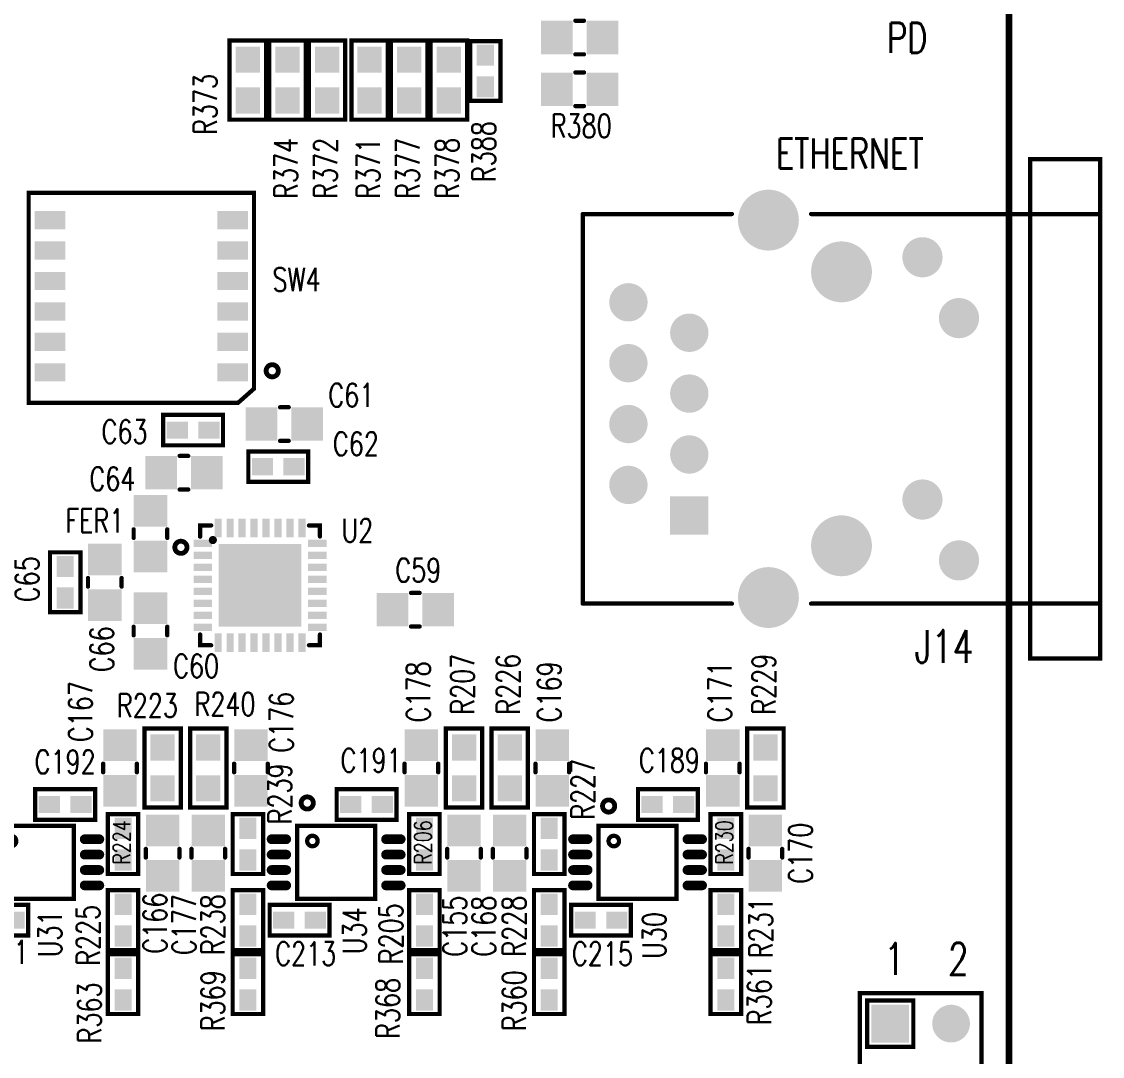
# Model space of a CAD drawing. Extents: x -3908 to 11948, y -2965 to 7442.
# Drawn here: x 3178 to 4954, y 2046 to 3746 of the extents above; entities that cross this region are included whole.
import ezdxf
from ezdxf.enums import TextEntityAlignment as Align

# ---------------------------------------------------------------- set-up
doc = ezdxf.new("R2010")
doc.units = 0
doc.header["$MEASUREMENT"] = 0
doc.layers.get('0').update_dxf_attribs({"linetype": 'CONTINUOUS'})
for name, color, linetype in [('2D_LINE_26', 7, 'CONTINUOUS'), ('BOARD_OUTLINE_00', 7, 'CONTINUOUS'), ('PADS_TOP', 9, 'CONTINUOUS'), ('PADS_XR_27', 7, 'CONTINUOUS'), ('PART_NAME_01', 7, 'CONTINUOUS'), ('PART_NAME_27', 7, 'CONTINUOUS'), ('PART_TOP_2DLINE_00', 7, 'CONTINUOUS'), ('PART_TOP_2DLINE_01', 7, 'CONTINUOUS'), ('TEXT_26', 7, 'CONTINUOUS')]:
    doc.layers.add(name, color=color, linetype=linetype)
doc.styles.add('W5', font='simplex', dxfattribs={"width": 0.75})
doc.styles.add('W7', font='simplex', dxfattribs={"width": 0.75})
doc.styles.add('W8', font='simplex', dxfattribs={"width": 0.75})

# ---------------------------------------------------------------- blocks, each defined once
blk = doc.blocks.new('BOARD_167')
at = {"layer": 'BOARD_OUTLINE_00', "const_width": 11.1}
blk.add_lwpolyline([(0, 165), (0, 7495), (5000, 7495), (5000, 165)], close=True, dxfattribs=at)
blk = doc.blocks.new('DRAWING_230')
at = {"layer": '2D_LINE_26', "const_width": 8}
blk.add_lwpolyline([(10, 0, 1), (-10, 0, 1)], format="xyb", close=True, dxfattribs=at)
blk = doc.blocks.new('DRAWING_526')
at = {"layer": '2D_LINE_26', "const_width": 8}
blk.add_lwpolyline([(10, 0, 1), (-10, 0, 1)], format="xyb", close=True, dxfattribs=at)
blk = doc.blocks.new('DRAWING_527')
at = {"layer": '2D_LINE_26', "const_width": 8}
blk.add_lwpolyline([(10, 0, 1), (-10, 0, 1)], format="xyb", close=True, dxfattribs=at)
blk = doc.blocks.new('DRAWING_529')
at = {"layer": '2D_LINE_26', "const_width": 8}
blk.add_lwpolyline([(10, 0, 1), (-10, 0, 1)], format="xyb", close=True, dxfattribs=at)
blk = doc.blocks.new('SMOOTH_7')
at = {"const_width": 3.5}
blk.add_lwpolyline([(-1.75, 0, 1), (1.75, 0, 1)], format="xyb", close=True, dxfattribs=at)
blk = doc.blocks.new('PART_BODY_TOP_339')
at = {"layer": 'PART_TOP_2DLINE_01', "const_width": 7}
for points in [[(-98.4, 79.9), (-98.4, 98.4), (-80.3, 98.4)], [(80.3, 98.4), (98.4, 98.4), (98.4, 80.3)], [(-80.3, -98.4), (-98.4, -98.4), (-98.4, -80.7)], [(98.4, -80.7), (98.4, -98.4), (80.3, -98.4)]]:
    blk.add_lwpolyline(points, dxfattribs=at)
blk.add_lwpolyline([(-74.4, 74.4, 1), (-80.7, 74.4, 1)], format="xyb", close=True, dxfattribs=at)
at = {"layer": 'PART_TOP_2DLINE_01'}
for p in [(-98.4, 98.4), (-80.3, 98.4), (80.3, 98.4), (98.4, 98.4), (-98.4, 79.9), (98.4, 80.3), (-98.4, -80.7), (98.4, -80.7), (-98.4, -98.4), (-80.3, -98.4), (80.3, -98.4), (98.4, -98.4)]:
    blk.add_blockref('SMOOTH_7', p, dxfattribs=at)
blk = doc.blocks.new('PAD_57')
at = {"const_width": 11.8}
blk.add_lwpolyline([(-11.8, 0), (11.8, 0)], dxfattribs=at)
blk = doc.blocks.new('PAD_58')
at = {"const_width": 11.8}
blk.add_lwpolyline([(-15.3, 0), (15.3, 0)], dxfattribs=at)
blk = doc.blocks.new('STK_TOP_89')
at = {"layer": 'PADS_TOP'}
blk.add_blockref('PAD_58', (0, 0), dxfattribs=at)
at = {"layer": 'PADS_XR_27'}
blk.add_blockref('PAD_57', (0, 0), dxfattribs=at)
blk = doc.blocks.new('STK_TOP_90')
at = {"layer": 'PADS_TOP', "rotation": 90}
blk.add_blockref('PAD_58', (0, 0), dxfattribs=at)
at = {"layer": 'PADS_XR_27', "rotation": 90}
blk.add_blockref('PAD_57', (0, 0), dxfattribs=at)
blk = doc.blocks.new('PAD_60')
at = {"const_width": 135.8}
blk.add_lwpolyline([(-67.9, 0), (67.9, 0)], dxfattribs=at)
blk = doc.blocks.new('STK_TOP_91')
at = {"layer": 'PADS_TOP'}
blk.add_blockref('PAD_60', (0, 0), dxfattribs=at)
blk = doc.blocks.new('SYM_TOP_65')
for name, p in [('STK_TOP_90', (-68.9, 94)), ('STK_TOP_90', (-49.2, 94)), ('STK_TOP_90', (-29.5, 94)), ('STK_TOP_90', (-9.8, 94)), ('STK_TOP_90', (9.8, 94)), ('STK_TOP_90', (29.5, 94)), ('STK_TOP_90', (49.2, 94)), ('STK_TOP_90', (68.9, 94)), ('PART_BODY_TOP_339', (0, 0)), ('STK_TOP_89', (-94, 68.9)), ('STK_TOP_89', (94, 68.9)), ('STK_TOP_91', (0, 0)), ('STK_TOP_89', (-94, 49.2)), ('STK_TOP_89', (94, 49.2)), ('STK_TOP_89', (-94, 29.5)), ('STK_TOP_89', (94, 29.5)), ('STK_TOP_89', (-94, 9.8)), ('STK_TOP_89', (94, 9.8)), ('STK_TOP_89', (-94, -9.8)), ('STK_TOP_89', (94, -9.8)), ('STK_TOP_89', (-94, -29.5)), ('STK_TOP_89', (94, -29.5)), ('STK_TOP_89', (-94, -49.2)), ('STK_TOP_89', (94, -49.2)), ('STK_TOP_89', (-94, -68.9)), ('STK_TOP_89', (94, -68.9)), ('STK_TOP_90', (-68.9, -94)), ('STK_TOP_90', (-49.2, -94)), ('STK_TOP_90', (-29.5, -94)), ('STK_TOP_90', (-9.8, -94)), ('STK_TOP_90', (9.8, -94)), ('STK_TOP_90', (29.5, -94)), ('STK_TOP_90', (49.2, -94)), ('STK_TOP_90', (68.9, -94))]:
    blk.add_blockref(name, p)
blk = doc.blocks.new('PART_TOP_52')
blk.add_blockref('SYM_TOP_65', (0, 0))
at = {"layer": 'PART_NAME_01', "style": 'W5', "width": 0.75}
blk.add_text('U2', height=38.5, dxfattribs=at).set_placement((160, 90), align=Align.MIDDLE_CENTER)
blk = doc.blocks.new('PART_BODY_TOP_342')
at = {"layer": 'PART_TOP_2DLINE_00', "const_width": 7}
blk.add_lwpolyline([(-60, 64), (60, 64), (60, -64), (-60, -64)], close=True, dxfattribs=at)
blk.add_lwpolyline([(-43.6, -39, 1), (-26.4, -39, 1)], format="xyb", close=True, dxfattribs=at)
at = {"layer": 'PART_TOP_2DLINE_00'}
for p in [(-60, 64), (60, 64), (-60, -64), (60, -64)]:
    blk.add_blockref('SMOOTH_7', p, dxfattribs=at)
blk = doc.blocks.new('PAD_62')
at = {"const_width": 8}
blk.add_lwpolyline([(-12, -4), (12, -4, 1), (12, 4), (-12, 4, 1)], format="xyb", close=True, dxfattribs=at)
blk = doc.blocks.new('STK_TOP_94')
at = {"layer": 'PADS_TOP', "rotation": 90}
blk.add_blockref('PAD_62', (0, 0), dxfattribs=at)
blk = doc.blocks.new('SYM_TOP_68')
for name, p in [('STK_TOP_94', (-37.95, 94)), ('STK_TOP_94', (-12.65, 94)), ('STK_TOP_94', (12.65, 94)), ('STK_TOP_94', (37.95, 94)), ('PART_BODY_TOP_342', (0, 0)), ('STK_TOP_94', (-37.95, -94)), ('STK_TOP_94', (-12.65, -94)), ('STK_TOP_94', (12.65, -94)), ('STK_TOP_94', (37.95, -94))]:
    blk.add_blockref(name, p)
blk = doc.blocks.new('PART_TOP_113')
blk.add_blockref('SYM_TOP_68', (0, 0))
at = {"layer": 'PART_NAME_01', "style": 'W5', "width": 0.75}
blk.add_text('U30', height=38.5, rotation=180, dxfattribs=at).set_placement((120, 27.5), align=Align.MIDDLE_CENTER)
blk = doc.blocks.new('PART_TOP_114')
blk.add_blockref('SYM_TOP_68', (0, 0))
at = {"layer": 'PART_NAME_01', "style": 'W5', "width": 0.75}
blk.add_text('U31', height=38.5, rotation=180, dxfattribs=at).set_placement((117.5, 25), align=Align.MIDDLE_CENTER)
blk = doc.blocks.new('PART_TOP_117')
blk.add_blockref('SYM_TOP_68', (0, 0))
at = {"layer": 'PART_NAME_01', "style": 'W5', "width": 0.75}
blk.add_text('U34', height=38.5, rotation=180, dxfattribs=at).set_placement((112.5, 30), align=Align.MIDDLE_CENTER)
blk = doc.blocks.new('PART_BODY_TOP_405')
at = {"layer": 'PART_TOP_2DLINE_01', "const_width": 7}
blk.add_lwpolyline([(-49.2, 25), (49.2, 25), (49.2, -25), (-49.2, -25)], close=True, dxfattribs=at)
at = {"layer": 'PART_TOP_2DLINE_01'}
for p in [(-49.2, 25), (49.2, 25), (-49.2, -25), (49.2, -25)]:
    blk.add_blockref('SMOOTH_7', p, dxfattribs=at)
blk = doc.blocks.new('PAD_101')
at = {"const_width": 28}
blk.add_lwpolyline([(-17.5, 0), (17.5, 0)], dxfattribs=at)
blk = doc.blocks.new('STK_TOP_168')
at = {"layer": 'PADS_TOP'}
blk.add_blockref('PAD_101', (0, 0), dxfattribs=at)
at = {"layer": 'PADS_XR_27'}
blk.add_blockref('PAD_101', (0, 0), dxfattribs=at)
blk = doc.blocks.new('SYM_TOP_131')
for name, p in [('PART_BODY_TOP_405', (0, 0)), ('STK_TOP_168', (-26, 0)), ('STK_TOP_168', (26, 0))]:
    blk.add_blockref(name, p)
blk = doc.blocks.new('PART_TOP_175')
blk.add_blockref('SYM_TOP_131', (0, 0))
at = {"layer": 'PART_NAME_01', "style": 'W5', "width": 0.75}
blk.add_text('C62', height=38.5, dxfattribs=at).set_placement((127.5, 37.5), align=Align.MIDDLE_CENTER)
blk = doc.blocks.new('PART_TOP_176')
blk.add_blockref('SYM_TOP_131', (0, 0))
at = {"layer": 'PART_NAME_01', "style": 'W5', "width": 0.75}
blk.add_text('C63', height=38.5, rotation=180, dxfattribs=at).set_placement((112.5, 2.5), align=Align.MIDDLE_CENTER)
blk = doc.blocks.new('PART_TOP_177')
blk.add_blockref('SYM_TOP_131', (0, 0))
at = {"layer": 'PART_NAME_01', "style": 'W5', "width": 0.75}
blk.add_text('C65', height=38.5, rotation=180, dxfattribs=at).set_placement((-5, -62.5), align=Align.MIDDLE_CENTER)
blk = doc.blocks.new('PART_TOP_272')
blk.add_blockref('SYM_TOP_131', (0, 0))
at = {"layer": 'PART_NAME_01', "style": 'W5', "width": 0.75}
blk.add_text('R205', height=38.5, dxfattribs=at).set_placement((-22.5, 55), align=Align.MIDDLE_CENTER)
blk = doc.blocks.new('PART_TOP_273')
blk.add_blockref('SYM_TOP_131', (0, 0))
at = {"layer": 'PART_NAME_27', "style": 'W5', "width": 0.75}
blk.add_text('R206', height=28, dxfattribs=at).set_placement((2.5, 2.5), align=Align.MIDDLE_CENTER)
blk = doc.blocks.new('PART_TOP_282')
blk.add_blockref('SYM_TOP_131', (0, 0))
at = {"layer": 'PART_NAME_27', "style": 'W5', "width": 0.75}
blk.add_text('R224', height=28, dxfattribs=at).set_placement((2.5, 2.5), align=Align.MIDDLE_CENTER)
blk = doc.blocks.new('PART_TOP_283')
blk.add_blockref('SYM_TOP_131', (0, 0))
at = {"layer": 'PART_NAME_01', "style": 'W5', "width": 0.75}
blk.add_text('R225', height=38.5, dxfattribs=at).set_placement((-25, 57.5), align=Align.MIDDLE_CENTER)
blk = doc.blocks.new('PART_TOP_284')
blk.add_blockref('SYM_TOP_131', (0, 0))
at = {"layer": 'PART_NAME_01', "style": 'W5', "width": 0.75}
blk.add_text('R227', height=38.5, dxfattribs=at).set_placement((90, -55), align=Align.MIDDLE_CENTER)
blk = doc.blocks.new('PART_TOP_285')
blk.add_blockref('SYM_TOP_131', (0, 0))
at = {"layer": 'PART_NAME_01', "style": 'W5', "width": 0.75}
blk.add_text('R228', height=38.5, dxfattribs=at).set_placement((-10, 57.5), align=Align.MIDDLE_CENTER)
blk = doc.blocks.new('PART_TOP_286')
blk.add_blockref('SYM_TOP_131', (0, 0))
at = {"layer": 'PART_NAME_27', "style": 'W5', "width": 0.75}
blk.add_text('R230', height=28, dxfattribs=at).set_placement((2.5, 2.5), align=Align.MIDDLE_CENTER)
blk = doc.blocks.new('PART_TOP_287')
blk.add_blockref('SYM_TOP_131', (0, 0))
at = {"layer": 'PART_NAME_01', "style": 'W5', "width": 0.75}
blk.add_text('R231', height=38.5, dxfattribs=at).set_placement((-12.5, -57.5), align=Align.MIDDLE_CENTER)
blk = doc.blocks.new('PART_TOP_292')
blk.add_blockref('SYM_TOP_131', (0, 0))
at = {"layer": 'PART_NAME_01', "style": 'W5', "width": 0.75}
blk.add_text('R238', height=38.5, dxfattribs=at).set_placement((-7.5, 57.5), align=Align.MIDDLE_CENTER)
blk = doc.blocks.new('PART_TOP_293')
blk.add_blockref('SYM_TOP_131', (0, 0))
at = {"layer": 'PART_NAME_01', "style": 'W5', "width": 0.75}
blk.add_text('R239', height=38.5, dxfattribs=at).set_placement((82.5, -52.5), align=Align.MIDDLE_CENTER)
blk = doc.blocks.new('PART_TOP_304')
blk.add_blockref('SYM_TOP_131', (0, 0))
at = {"layer": 'PART_NAME_01', "style": 'W5', "width": 0.75}
blk.add_text('C189', height=38.5, rotation=180, dxfattribs=at).set_placement((-2.5, -72.5), align=Align.MIDDLE_CENTER)
blk = doc.blocks.new('PART_TOP_306')
blk.add_blockref('SYM_TOP_131', (0, 0))
at = {"layer": 'PART_NAME_01', "style": 'W5', "width": 0.75}
blk.add_text('C191', height=38.5, rotation=180, dxfattribs=at).set_placement((-7.5, -72.5), align=Align.MIDDLE_CENTER)
blk = doc.blocks.new('PART_TOP_307')
blk.add_blockref('SYM_TOP_131', (0, 0))
at = {"layer": 'PART_NAME_01', "style": 'W5', "width": 0.75}
blk.add_text('C192', height=38.5, rotation=180, dxfattribs=at).set_placement((0, -70), align=Align.MIDDLE_CENTER)
blk = doc.blocks.new('PART_BODY_TOP_437')
at = {"layer": 'PART_TOP_2DLINE_01', "const_width": 7}
for points in [[(-7.1, 27.6), (7.1, 27.6)], [(-7.1, -27.6), (7.1, -27.6)]]:
    blk.add_lwpolyline(points, dxfattribs=at)
at = {"layer": 'PART_TOP_2DLINE_01'}
for p in [(-7.1, 27.6), (7.1, 27.6), (-7.1, -27.6), (7.1, -27.6)]:
    blk.add_blockref('SMOOTH_7', p, dxfattribs=at)
blk = doc.blocks.new('PAD_110')
at = {"const_width": 52}
blk.add_lwpolyline([(-27.5, 0), (27.5, 0)], dxfattribs=at)
blk = doc.blocks.new('STK_TOP_48')
at = {"layer": 'PADS_TOP', "rotation": 90}
blk.add_blockref('PAD_110', (0, 0), dxfattribs=at)
blk = doc.blocks.new('SYM_TOP_143')
for name, p in [('STK_TOP_48', (-37.4, 0)), ('STK_TOP_48', (37.4, 0)), ('PART_BODY_TOP_437', (0, 0))]:
    blk.add_blockref(name, p)
blk = doc.blocks.new('PART_TOP_408')
blk.add_blockref('SYM_TOP_143', (0, 0))
at = {"layer": 'PART_NAME_01', "style": 'W5', "width": 0.75}
blk.add_text('C59', height=38.5, dxfattribs=at).set_placement((5, 65), align=Align.MIDDLE_CENTER)
blk = doc.blocks.new('PART_TOP_409')
blk.add_blockref('SYM_TOP_143', (0, 0))
at = {"layer": 'PART_NAME_01', "style": 'W5', "width": 0.75}
blk.add_text('C60', height=38.5, rotation=90, dxfattribs=at).set_placement((57.5, 75), align=Align.MIDDLE_CENTER)
blk = doc.blocks.new('PART_TOP_410')
blk.add_blockref('SYM_TOP_143', (0, 0))
at = {"layer": 'PART_NAME_01', "style": 'W5', "width": 0.75}
blk.add_text('C61', height=38.5, dxfattribs=at).set_placement((110, 47.5), align=Align.MIDDLE_CENTER)
blk = doc.blocks.new('PART_TOP_411')
blk.add_blockref('SYM_TOP_143', (0, 0))
at = {"layer": 'PART_NAME_01', "style": 'W5', "width": 0.75}
blk.add_text('C64', height=38.5, rotation=180, dxfattribs=at).set_placement((117.5, 10), align=Align.MIDDLE_CENTER)
blk = doc.blocks.new('PART_TOP_412')
blk.add_blockref('SYM_TOP_143', (0, 0))
at = {"layer": 'PART_NAME_01', "style": 'W5', "width": 0.75}
blk.add_text('C66', height=38.5, rotation=180, dxfattribs=at).set_placement((110, -5), align=Align.MIDDLE_CENTER)
blk = doc.blocks.new('PART_TOP_475')
blk.add_blockref('SYM_TOP_143', (0, 0))
at = {"layer": 'PART_NAME_01', "style": 'W5', "width": 0.75}
blk.add_text('C155', height=38.5, dxfattribs=at).set_placement((-120, 15), align=Align.MIDDLE_CENTER)
blk = doc.blocks.new('PART_TOP_486')
blk.add_blockref('SYM_TOP_143', (0, 0))
at = {"layer": 'PART_NAME_01', "style": 'W5', "width": 0.75}
blk.add_text('C166', height=38.5, dxfattribs=at).set_placement((-115, 12.5), align=Align.MIDDLE_CENTER)
blk = doc.blocks.new('PART_TOP_487')
blk.add_blockref('SYM_TOP_143', (0, 0))
at = {"layer": 'PART_NAME_01', "style": 'W5', "width": 0.75}
blk.add_text('C167', height=38.5, rotation=180, dxfattribs=at).set_placement((-92.5, -65), align=Align.MIDDLE_CENTER)
blk = doc.blocks.new('PART_TOP_488')
blk.add_blockref('SYM_TOP_143', (0, 0))
at = {"layer": 'PART_NAME_01', "style": 'W5', "width": 0.75}
blk.add_text('C168', height=38.5, dxfattribs=at).set_placement((-120, 42.5), align=Align.MIDDLE_CENTER)
blk = doc.blocks.new('PART_TOP_489')
blk.add_blockref('SYM_TOP_143', (0, 0))
at = {"layer": 'PART_NAME_01', "style": 'W5', "width": 0.75}
blk.add_text('C169', height=38.5, rotation=180, dxfattribs=at).set_placement((-125, -5), align=Align.MIDDLE_CENTER)
blk = doc.blocks.new('PART_TOP_490')
blk.add_blockref('SYM_TOP_143', (0, 0))
at = {"layer": 'PART_NAME_01', "style": 'W5', "width": 0.75}
blk.add_text('C170', height=38.5, dxfattribs=at).set_placement((0, -57.5), align=Align.MIDDLE_CENTER)
blk = doc.blocks.new('PART_TOP_491')
blk.add_blockref('SYM_TOP_143', (0, 0))
at = {"layer": 'PART_NAME_01', "style": 'W5', "width": 0.75}
blk.add_text('C171', height=38.5, rotation=180, dxfattribs=at).set_placement((-125, -5), align=Align.MIDDLE_CENTER)
blk = doc.blocks.new('PART_TOP_496')
blk.add_blockref('SYM_TOP_143', (0, 0))
at = {"layer": 'PART_NAME_01', "style": 'W5', "width": 0.75}
blk.add_text('C176', height=38.5, rotation=180, dxfattribs=at).set_placement((-75, 50), align=Align.MIDDLE_CENTER)
blk = doc.blocks.new('PART_TOP_497')
blk.add_blockref('SYM_TOP_143', (0, 0))
at = {"layer": 'PART_NAME_01', "style": 'W5', "width": 0.75}
blk.add_text('C177', height=38.5, dxfattribs=at).set_placement((-117.5, 40), align=Align.MIDDLE_CENTER)
blk = doc.blocks.new('PART_TOP_498')
blk.add_blockref('SYM_TOP_143', (0, 0))
at = {"layer": 'PART_NAME_01', "style": 'W5', "width": 0.75}
blk.add_text('C178', height=38.5, rotation=180, dxfattribs=at).set_placement((-125, -5), align=Align.MIDDLE_CENTER)
blk = doc.blocks.new('PART_BODY_TOP_436')
at = {"layer": 'PART_TOP_2DLINE_01', "const_width": 7}
blk.add_lwpolyline([(-65, 30), (65, 30), (65, -30), (-65, -30)], close=True, dxfattribs=at)
at = {"layer": 'PART_TOP_2DLINE_01'}
for p in [(-65, 30), (65, 30), (-65, -30), (65, -30)]:
    blk.add_blockref('SMOOTH_7', p, dxfattribs=at)
blk = doc.blocks.new('PAD_106')
at = {"const_width": 40}
blk.add_lwpolyline([(-21.5, 0), (21.5, 0)], dxfattribs=at)
blk = doc.blocks.new('STK_TOP_53')
at = {"layer": 'PADS_TOP'}
blk.add_blockref('PAD_106', (0, 0), dxfattribs=at)
blk = doc.blocks.new('SYM_TOP_142')
for name, p in [('STK_TOP_53', (-33.5, 0)), ('PART_BODY_TOP_436', (0, 0)), ('STK_TOP_53', (33.5, 0))]:
    blk.add_blockref(name, p)
blk = doc.blocks.new('PART_TOP_499')
blk.add_blockref('SYM_TOP_142', (0, 0))
at = {"layer": 'PART_NAME_01', "style": 'W5', "width": 0.75}
blk.add_text('R207', height=38.5, dxfattribs=at).set_placement((137.5, 2.5), align=Align.MIDDLE_CENTER)
blk = doc.blocks.new('PART_TOP_505')
blk.add_blockref('SYM_TOP_142', (0, 0))
at = {"layer": 'PART_NAME_01', "style": 'W5', "width": 0.75}
blk.add_text('R223', height=38.5, rotation=270, dxfattribs=at).set_placement((102.5, 25), align=Align.MIDDLE_CENTER)
blk = doc.blocks.new('PART_TOP_506')
blk.add_blockref('SYM_TOP_142', (0, 0))
at = {"layer": 'PART_NAME_01', "style": 'W5', "width": 0.75}
blk.add_text('R226', height=38.5, dxfattribs=at).set_placement((137.5, 2.5), align=Align.MIDDLE_CENTER)
blk = doc.blocks.new('PART_TOP_507')
blk.add_blockref('SYM_TOP_142', (0, 0))
at = {"layer": 'PART_NAME_01', "style": 'W5', "width": 0.75}
blk.add_text('R229', height=38.5, dxfattribs=at).set_placement((137.5, 2.5), align=Align.MIDDLE_CENTER)
blk = doc.blocks.new('PART_TOP_510')
blk.add_blockref('SYM_TOP_142', (0, 0))
at = {"layer": 'PART_NAME_01', "style": 'W5', "width": 0.75}
blk.add_text('R240', height=38.5, rotation=270, dxfattribs=at).set_placement((105, -27.5), align=Align.MIDDLE_CENTER)
blk = doc.blocks.new('PART_TOP_531')
blk.add_blockref('SYM_TOP_131', (0, 0))
at = {"layer": 'PART_NAME_01', "style": 'W5', "width": 0.75}
blk.add_text('R388', height=38.5, rotation=180, dxfattribs=at).set_placement((132.5, -2.5), align=Align.MIDDLE_CENTER)
blk = doc.blocks.new('PART_TOP_536')
blk.add_blockref('SYM_TOP_143', (0, 0))
at = {"layer": 'PART_NAME_01', "style": 'W5', "width": 0.75}
blk.add_text('FER1', height=38.5, rotation=90, dxfattribs=at).set_placement((-21.2, -91.2), align=Align.MIDDLE_CENTER)
blk = doc.blocks.new('PART_TOP_538')
blk.add_blockref('SYM_TOP_131', (0, 0))
at = {"layer": 'PART_NAME_01', "style": 'W5', "width": 0.75}
blk.add_text('C211', height=38.5, dxfattribs=at).set_placement((0, -52.5), align=Align.MIDDLE_CENTER)
blk = doc.blocks.new('PART_TOP_540')
blk.add_blockref('SYM_TOP_131', (0, 0))
at = {"layer": 'PART_NAME_01', "style": 'W5', "width": 0.75}
blk.add_text('C213', height=38.5, dxfattribs=at).set_placement((10, -55), align=Align.MIDDLE_CENTER)
blk = doc.blocks.new('PART_TOP_542')
blk.add_blockref('SYM_TOP_131', (0, 0))
at = {"layer": 'PART_NAME_01', "style": 'W5', "width": 0.75}
blk.add_text('C215', height=38.5, dxfattribs=at).set_placement((2.5, -55), align=Align.MIDDLE_CENTER)
blk = doc.blocks.new('PART_TOP_552')
blk.add_blockref('SYM_TOP_131', (0, 0))
at = {"layer": 'PART_NAME_01', "style": 'W5', "width": 0.75}
blk.add_text('R360', height=38.5, rotation=180, dxfattribs=at).set_placement((27.5, -57.5), align=Align.MIDDLE_CENTER)
blk = doc.blocks.new('PART_TOP_553')
blk.add_blockref('SYM_TOP_131', (0, 0))
at = {"layer": 'PART_NAME_01', "style": 'W5', "width": 0.75}
blk.add_text('R361', height=38.5, rotation=180, dxfattribs=at).set_placement((17.5, 55), align=Align.MIDDLE_CENTER)
blk = doc.blocks.new('PART_TOP_555')
blk.add_blockref('SYM_TOP_131', (0, 0))
at = {"layer": 'PART_NAME_01', "style": 'W5', "width": 0.75}
blk.add_text('R363', height=38.5, rotation=180, dxfattribs=at).set_placement((47.5, -55), align=Align.MIDDLE_CENTER)
blk = doc.blocks.new('PART_TOP_560')
blk.add_blockref('SYM_TOP_131', (0, 0))
at = {"layer": 'PART_NAME_01', "style": 'W5', "width": 0.75}
blk.add_text('R368', height=38.5, rotation=180, dxfattribs=at).set_placement((40, -60), align=Align.MIDDLE_CENTER)
blk = doc.blocks.new('PART_TOP_561')
blk.add_blockref('SYM_TOP_131', (0, 0))
at = {"layer": 'PART_NAME_01', "style": 'W5', "width": 0.75}
blk.add_text('R369', height=38.5, rotation=180, dxfattribs=at).set_placement((27.5, -57.5), align=Align.MIDDLE_CENTER)
blk = doc.blocks.new('PART_BODY_TOP_508')
at = {"layer": 'PART_TOP_2DLINE_01', "const_width": 7}
for points in [[(-50, 50), (150, 50), (150, -1150), (-50, -1150)], [(-38, 38), (38, 38), (38, -38), (-38, -38)]]:
    blk.add_lwpolyline(points, close=True, dxfattribs=at)
at = {"layer": 'PART_TOP_2DLINE_01'}
for p in [(-50, 50), (150, 50), (-38, 38), (38, 38), (-38, -38), (38, -38), (-50, -1150), (150, -1150)]:
    blk.add_blockref('SMOOTH_7', p, dxfattribs=at)
blk = doc.blocks.new('PAD_122')
at = {"const_width": 37}
blk.add_lwpolyline([(-18.5, 0), (18.5, 0)], dxfattribs=at)
blk = doc.blocks.new('PAD_26')
at = {"const_width": 62}
blk.add_lwpolyline([(-31, 0), (31, 0)], dxfattribs=at)
blk = doc.blocks.new('STK_TOP_337')
at = {"layer": 'PADS_TOP'}
blk.add_blockref('PAD_26', (0, 0), dxfattribs=at)
at = {"layer": 'PADS_XR_27'}
blk.add_blockref('PAD_122', (0, 0), dxfattribs=at)
blk = doc.blocks.new('PAD_123')
at = {"const_width": 18.5}
blk.add_lwpolyline([(0, -9.25, 1), (0, 9.25, 1)], format="xyb", close=True, dxfattribs=at)
blk = doc.blocks.new('PAD_25')
at = {"const_width": 31}
blk.add_lwpolyline([(0, -15.5, 1), (0, 15.5, 1)], format="xyb", close=True, dxfattribs=at)
blk = doc.blocks.new('STK_TOP_336')
at = {"layer": 'PADS_TOP'}
blk.add_blockref('PAD_25', (0, 0), dxfattribs=at)
at = {"layer": 'PADS_XR_27'}
blk.add_blockref('PAD_123', (0, 0), dxfattribs=at)
blk = doc.blocks.new('SYM_TOP_148')
for name, p in [('PART_BODY_TOP_508', (0, 0)), ('STK_TOP_337', (0, 0)), ('STK_TOP_336', (100, 0)), ('STK_TOP_336', (0, -100)), ('STK_TOP_336', (100, -100)), ('STK_TOP_336', (0, -200)), ('STK_TOP_336', (100, -200)), ('STK_TOP_336', (0, -300)), ('STK_TOP_336', (100, -300)), ('STK_TOP_336', (0, -400)), ('STK_TOP_336', (100, -400)), ('STK_TOP_336', (0, -500)), ('STK_TOP_336', (100, -500)), ('STK_TOP_336', (0, -600)), ('STK_TOP_336', (100, -600)), ('STK_TOP_336', (0, -700)), ('STK_TOP_336', (100, -700)), ('STK_TOP_336', (0, -800)), ('STK_TOP_336', (100, -800)), ('STK_TOP_336', (0, -900)), ('STK_TOP_336', (100, -900)), ('STK_TOP_336', (0, -1000)), ('STK_TOP_336', (100, -1000)), ('STK_TOP_336', (0, -1100)), ('STK_TOP_336', (100, -1100))]:
    blk.add_blockref(name, p)
blk = doc.blocks.new('PART_TOP_567')
blk.add_blockref('SYM_TOP_148', (0, 0))
at = {"layer": 'PART_NAME_01', "style": 'W7', "width": 0.75}
blk.add_text('P12', height=53.9, dxfattribs=at).set_placement((-145, -332.5), align=Align.MIDDLE_CENTER)
blk = doc.blocks.new('PART_TOP_572')
blk.add_blockref('SYM_TOP_142', (0, 0))
at = {"layer": 'PART_NAME_01', "style": 'W5', "width": 0.75}
blk.add_text('R371', height=38.5, dxfattribs=at).set_placement((-145, 2.5), align=Align.MIDDLE_CENTER)
blk = doc.blocks.new('PART_TOP_573')
blk.add_blockref('SYM_TOP_142', (0, 0))
at = {"layer": 'PART_NAME_01', "style": 'W5', "width": 0.75}
blk.add_text('R372', height=38.5, dxfattribs=at).set_placement((-145, 2.5), align=Align.MIDDLE_CENTER)
blk = doc.blocks.new('PART_TOP_574')
blk.add_blockref('SYM_TOP_142', (0, 0))
at = {"layer": 'PART_NAME_01', "style": 'W5', "width": 0.75}
blk.add_text('R373', height=38.5, dxfattribs=at).set_placement((-40, 70), align=Align.MIDDLE_CENTER)
blk = doc.blocks.new('PART_TOP_575')
blk.add_blockref('SYM_TOP_142', (0, 0))
at = {"layer": 'PART_NAME_01', "style": 'W5', "width": 0.75}
blk.add_text('R374', height=38.5, dxfattribs=at).set_placement((-145, 2.5), align=Align.MIDDLE_CENTER)
blk = doc.blocks.new('PART_TOP_578')
blk.add_blockref('SYM_TOP_142', (0, 0))
at = {"layer": 'PART_NAME_01', "style": 'W5', "width": 0.75}
blk.add_text('R377', height=38.5, dxfattribs=at).set_placement((-145, 2.5), align=Align.MIDDLE_CENTER)
blk = doc.blocks.new('PART_TOP_579')
blk.add_blockref('SYM_TOP_142', (0, 0))
at = {"layer": 'PART_NAME_01', "style": 'W5', "width": 0.75}
blk.add_text('R378', height=38.5, dxfattribs=at).set_placement((-145, 2.5), align=Align.MIDDLE_CENTER)
blk = doc.blocks.new('PART_TOP_587')
blk.add_blockref('SYM_TOP_143', (0, 0))
at = {"layer": 'PART_NAME_01', "style": 'W5', "width": 0.75}
blk.add_text('R379', height=38.5, dxfattribs=at).set_placement((2.5, 65), align=Align.MIDDLE_CENTER)
blk = doc.blocks.new('PART_TOP_588')
blk.add_blockref('SYM_TOP_143', (0, 0))
at = {"layer": 'PART_NAME_01', "style": 'W5', "width": 0.75}
blk.add_text('R380', height=38.5, dxfattribs=at).set_placement((2.5, -60), align=Align.MIDDLE_CENTER)
blk = doc.blocks.new('PART_BODY_TOP_396')
at = {"layer": 'PART_TOP_2DLINE_01', "const_width": 7}
blk.add_lwpolyline([(-175, 185), (170, 185), (170, -185), (-152, -185), (-175, -159)], close=True, dxfattribs=at)
at = {"layer": 'PART_TOP_2DLINE_01'}
for p in [(-175, 185), (170, 185), (-175, -159), (-152, -185), (170, -185)]:
    blk.add_blockref('SMOOTH_7', p, dxfattribs=at)
blk = doc.blocks.new('PAD_87')
at = {"const_width": 30}
blk.add_lwpolyline([(-25, 0), (25, 0)], dxfattribs=at)
blk = doc.blocks.new('STK_TOP_145')
at = {"layer": 'PADS_TOP', "rotation": 90}
blk.add_blockref('PAD_87', (0, 0), dxfattribs=at)
blk = doc.blocks.new('SYM_TOP_122')
for name, p in [('PART_BODY_TOP_396', (0, 0)), ('STK_TOP_145', (-125, 150)), ('STK_TOP_145', (-75, 150)), ('STK_TOP_145', (-25, 150)), ('STK_TOP_145', (25, 150)), ('STK_TOP_145', (75, 150)), ('STK_TOP_145', (125, 150)), ('STK_TOP_145', (-125, -150)), ('STK_TOP_145', (-75, -150)), ('STK_TOP_145', (-25, -150)), ('STK_TOP_145', (25, -150)), ('STK_TOP_145', (75, -150)), ('STK_TOP_145', (125, -150))]:
    blk.add_blockref(name, p)
blk = doc.blocks.new('PART_TOP_589')
blk.add_blockref('SYM_TOP_122', (0, 0))
at = {"layer": 'PART_NAME_01', "style": 'W5', "width": 0.75}
blk.add_text('SW4', height=38.5, rotation=270, dxfattribs=at).set_placement((27.5, -255), align=Align.MIDDLE_CENTER)
blk = doc.blocks.new('PART_BODY_TOP_537')
at = {"layer": 'PART_TOP_2DLINE_01', "const_width": 7}
for points in [[(-410, 560), (-320, 560), (-320, 675), (-410, 675)], [(320, 560), (410, 560), (410, 675), (320, 675)]]:
    blk.add_lwpolyline(points, close=True, dxfattribs=at)
for points in [[(-320, 675), (320, 675)], [(320, 560), (-320, 560)], [(-320, 560), (-320, 200)], [(320, 560), (320, 200)], [(-320, 70), (-320, -175)], [(320, 70), (320, -175)], [(320, -175), (-320, -175)]]:
    blk.add_lwpolyline(points, dxfattribs=at)
at = {"layer": 'PART_TOP_2DLINE_01'}
for p in [(-410, 675), (-320, 675), (-320, 675), (320, 675), (320, 675), (410, 675), (-410, 560), (-320, 560), (-320, 560), (-320, 560), (320, 560), (320, 560), (320, 560), (410, 560), (-320, 200), (320, 200), (-320, 70), (320, 70), (-320, -175), (-320, -175), (320, -175), (320, -175)]:
    blk.add_blockref('SMOOTH_7', p, dxfattribs=at)
blk = doc.blocks.new('PAD_139')
at = {"const_width": 63}
blk.add_lwpolyline([(-31.5, 0), (31.5, 0)], dxfattribs=at)
blk = doc.blocks.new('STK_TOP_339')
at = {"layer": 'PADS_TOP'}
blk.add_blockref('PAD_139', (0, 0), dxfattribs=at)
blk = doc.blocks.new('PAD_138')
at = {"const_width": 31.5}
blk.add_lwpolyline([(0, -15.75, 1), (0, 15.75, 1)], format="xyb", close=True, dxfattribs=at)
blk = doc.blocks.new('STK_TOP_338')
at = {"layer": 'PADS_TOP'}
blk.add_blockref('PAD_138', (0, 0), dxfattribs=at)
blk = doc.blocks.new('PAD_140')
at = {"const_width": 33}
blk.add_lwpolyline([(0, -16.5, 1), (0, 16.5, 1)], format="xyb", close=True, dxfattribs=at)
blk = doc.blocks.new('STK_TOP_294')
at = {"layer": 'PADS_TOP'}
blk.add_blockref('PAD_140', (0, 0), dxfattribs=at)
blk = doc.blocks.new('PAD_6')
at = {"const_width": 50}
blk.add_lwpolyline([(0, -25, 1), (0, 25, 1)], format="xyb", close=True, dxfattribs=at)
blk = doc.blocks.new('STK_TOP_295')
at = {"layer": 'PADS_TOP'}
blk.add_blockref('PAD_6', (0, 0), dxfattribs=at)
blk = doc.blocks.new('STK_TOP_296')
at = {"layer": 'PADS_TOP'}
blk.add_blockref('PAD_6', (0, 0), dxfattribs=at)
blk = doc.blocks.new('SYM_TOP_158')
for name, p in [('PART_BODY_TOP_537', (0, 0)), ('STK_TOP_294', (-149, 443)), ('STK_TOP_294', (249, 443)), ('STK_TOP_294', (-249, 383)), ('STK_TOP_294', (149, 383)), ('STK_TOP_296', (-225, 250)), ('STK_TOP_296', (225, 250)), ('STK_TOP_295', (-310, 130)), ('STK_TOP_295', (310, 130)), ('STK_TOP_338', (-125, 0)), ('STK_TOP_338', (-25, 0)), ('STK_TOP_338', (75, 0)), ('STK_TOP_339', (175, 0)), ('STK_TOP_338', (-175, -100)), ('STK_TOP_338', (-75, -100)), ('STK_TOP_338', (25, -100)), ('STK_TOP_338', (125, -100))]:
    blk.add_blockref(name, p)
blk = doc.blocks.new('PART_TOP_612')
blk.add_blockref('SYM_TOP_158', (0, 0))
at = {"layer": 'PART_NAME_01', "style": 'W7', "width": 0.75}
blk.add_text('J14', height=53.9, rotation=90, dxfattribs=at).set_placement((417.5, 370))

msp = doc.modelspace()

# ---------------------------------------------------------------- block references
for name, p in [('BOARD_167', (-200, -530)), ('PART_TOP_587', (4095, 3720)), ('PART_TOP_588', (4095, 3635)), ('DRAWING_529', (3590, 3172.5)), ('PART_TOP_410', (3610, 3085)), ('PART_TOP_175', (3600, 3015)), ('PART_TOP_52', (3570, 2820)), ('DRAWING_230', (3440, 2882.5)), ('PART_TOP_408', (3825, 2780)), ('DRAWING_527', (3647.5, 2462.5)), ('DRAWING_526', (4142.5, 2457.5)), ('PART_TOP_538', (3140, 2270)), ('PART_TOP_540', (3635, 2270)), ('PART_TOP_542', (4130, 2270)), ('PART_TOP_567', (4605, 2100))]:
    msp.add_blockref(name, p)
for name, p, rotation in [('PART_TOP_574', (3550, 3650), 90), ('PART_TOP_575', (3615, 3650), 90), ('PART_TOP_573', (3680, 3650), 90), ('PART_TOP_572', (3750, 3650), 90), ('PART_TOP_578', (3815, 3650), 90), ('PART_TOP_579', (3880, 3650), 90), ('PART_TOP_531', (3940, 3665), 270), ('PART_TOP_612', (4275, 3110), 270), ('PART_TOP_589', (3375, 3295), 90), ('PART_TOP_176', (3460, 3075), 180), ('PART_TOP_411', (3445, 3005), 180), ('PART_TOP_536', (3390, 2905), 270), ('PART_TOP_177', (3250, 2825), 270), ('PART_TOP_412', (3315, 2825), 270), ('PART_TOP_409', (3390, 2745), 270), ('PART_TOP_499', (3905, 2520), 90), ('PART_TOP_506', (3980, 2520), 90), ('PART_TOP_507', (4400, 2520), 90), ('PART_TOP_498', (3835, 2520), 270), ('PART_TOP_489', (4050, 2520), 270), ('PART_TOP_491', (4330, 2520), 270), ('PART_TOP_487', (3340, 2520), 270), ('PART_TOP_505', (3410, 2520), 90), ('PART_TOP_510', (3485, 2520), 90), ('PART_TOP_496', (3555, 2520), 270), ('PART_TOP_307', (3250, 2460), 180), ('PART_TOP_306', (3745, 2460), 180), ('PART_TOP_304', (4240, 2460), 180), ('PART_TOP_293', (3550, 2395), 90), ('PART_TOP_284', (4045, 2395), 90), ('PART_TOP_282', (3345, 2395), 90), ('PART_TOP_273', (3840, 2395), 90), ('PART_TOP_286', (4335, 2395), 90), ('PART_TOP_486', (3410, 2380), 90), ('PART_TOP_497', (3485, 2380), 90), ('PART_TOP_475', (3905, 2380), 90), ('PART_TOP_488', (3980, 2380), 90), ('PART_TOP_490', (4400, 2380), 90), ('PART_TOP_114', (3200, 2365), 270), ('PART_TOP_117', (3695, 2365), 270), ('PART_TOP_113', (4190, 2365), 270), ('PART_TOP_283', (3345, 2270), 90), ('PART_TOP_292', (3550, 2270), 90), ('PART_TOP_272', (3840, 2270), 90), ('PART_TOP_285', (4045, 2270), 90), ('PART_TOP_287', (4335, 2270), 90), ('PART_TOP_555', (3345, 2165), 270), ('PART_TOP_561', (3550, 2165), 270), ('PART_TOP_560', (3840, 2165), 270), ('PART_TOP_552', (4045, 2165), 270), ('PART_TOP_553', (4335, 2165), 270)]:
    msp.add_blockref(name, p, dxfattribs=dict(rotation=rotation))

# ---------------------------------------------------------------- texts
at = {"layer": 'TEXT_26', "width": 0.75}
for s, height, style, p in [('PD', 49, 'W7', (4600, 3695)), ('ETHERNET', 49, 'W7', (4417.5, 3505)), ('1', 52.5, 'W8', (4595, 2180)), ('2', 52.5, 'W8', (4700, 2180))]:
    msp.add_text(s, height=height, dxfattribs=dict(at, style=style)).set_placement(p)

doc.saveas('drawing.dxf')
